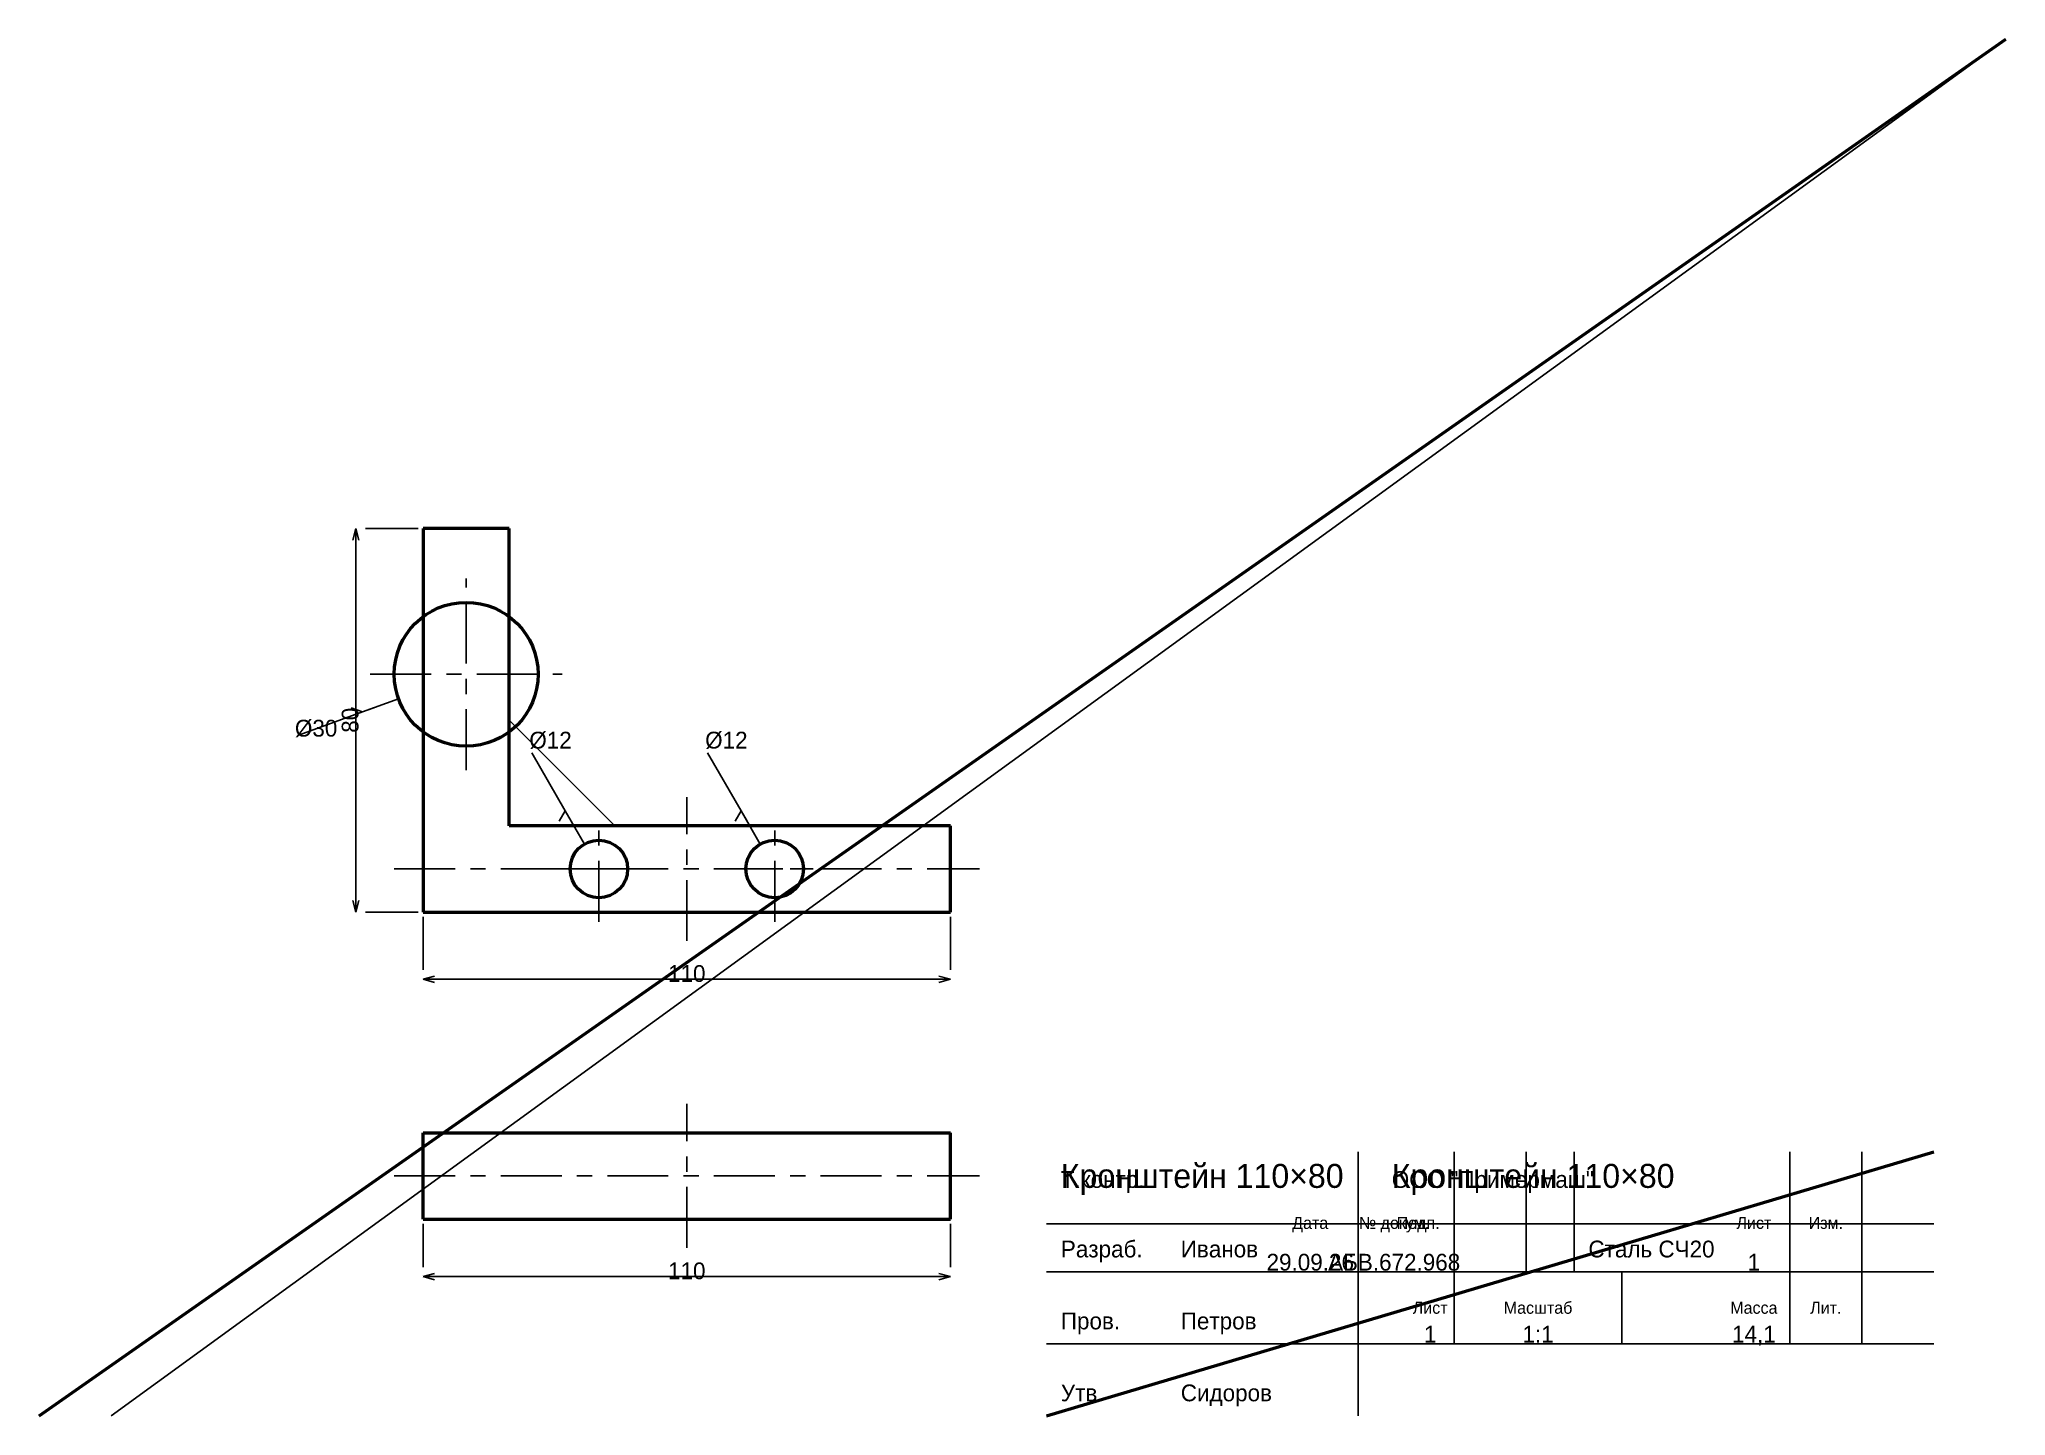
# Model space of a CAD drawing. Header units: millimetres. Extents: x 5 to 415, y 5 to 292.
import ezdxf
from ezdxf.enums import TextEntityAlignment as Align

# ---------------------------------------------------------------- set-up
doc = ezdxf.new("R2010")
doc.units = ezdxf.units.MM
doc.linetypes.add('CENTER', pattern=[22.225, 12.7, -3.175, 3.175, -3.175])
doc.linetypes.add('DASHED', pattern=[9, 6, -3])
for name, color, linetype, lineweight in [('AXIS', 7, 'CENTER', 25), ('DIMS', 7, 'CONTINUOUS', 25), ('MAIN', 7, 'CONTINUOUS', 50), ('TEXT', 7, 'CONTINUOUS', 25), ('THIN', 7, 'CONTINUOUS', 25)]:
    doc.layers.add(name, color=color, linetype=linetype, lineweight=lineweight)

msp = doc.modelspace()

# ---------------------------------------------------------------- linework, layer by layer
at = {"layer": 'AXIS', "linetype": 'CENTER', "lineweight": 25}
for p, q in [((94, 139.6), (94, 179.6)), ((74, 159.6), (114, 159.6)), ((140, 104), (140, 134)), ((121.667, 108), (121.667, 130)), ((158.333, 108), (158.333, 130)), ((79, 119), (201, 119)), ((110.667, 119), (132.667, 119)), ((147.333, 119), (169.333, 119)), ((140, 40), (140, 70)), ((79, 55), (201, 55))]:
    msp.add_line(p, q, dxfattribs=at)
at = {"layer": 'DIMS', "linetype": 'CONTINUOUS', "lineweight": 25}
for p, q in [((71, 190), (70.353, 187.585)), ((71, 110), (71, 190)), ((71, 190), (71.647, 187.585)), ((84, 190), (73, 190)), ((72.387, 151.734), (59.231, 146.945)), ((72.387, 151.734), (70.038, 152.589)), ((79.905, 154.47), (72.387, 151.734)), ((72.387, 151.734), (74.736, 152.589)), ((114.667, 131.124), (107.667, 143.249)), ((151.333, 131.124), (144.333, 143.249)), ((114.667, 131.124), (113.417, 128.959)), ((118.667, 124.196), (114.667, 131.124)), ((114.667, 131.124), (115.917, 128.959)), ((151.333, 131.124), (150.083, 128.959)), ((155.333, 124.196), (151.333, 131.124)), ((151.333, 131.124), (152.583, 128.959)), ((71, 110), (70.353, 112.415)), ((71, 110), (71.647, 112.415)), ((84, 110), (73, 110)), ((85, 109), (85, 98)), ((195, 109), (195, 98)), ((85, 96), (87.415, 96.647)), ((85, 96), (195, 96)), ((85, 96), (87.415, 95.353)), ((195, 96), (192.585, 96.647)), ((195, 96), (192.585, 95.353)), ((85, 45), (85, 36)), ((195, 45), (195, 36)), ((85, 34), (87.415, 34.647)), ((85, 34), (195, 34)), ((85, 34), (87.415, 33.353)), ((195, 34), (192.585, 34.647)), ((195, 34), (192.585, 33.353))]:
    msp.add_line(p, q, dxfattribs=at)
at = {"layer": 'MAIN', "linetype": 'CONTINUOUS', "lineweight": 50}
for p, q in [((5, 5), (415, 292)), ((103, 190), (85, 190)), ((85, 190), (85, 110)), ((103, 128), (103, 190)), ((195, 128), (103, 128)), ((195, 110), (195, 128)), ((85, 110), (195, 110)), ((85, 64), (195, 64)), ((85, 46), (85, 64)), ((195, 46), (195, 64)), ((215, 5), (400, 60)), ((85, 46), (195, 46))]:
    msp.add_line(p, q, dxfattribs=at)
for centre, radius in [((94, 159.6), 15), ((121.667, 119), 6), ((158.333, 119), 6)]:
    msp.add_circle(centre, radius, dxfattribs=at)
at = {"layer": 'THIN', "linetype": 'CONTINUOUS', "lineweight": 25}
for p, q in [((20, 5), (415, 292)), ((125, 128), (103, 150)), ((103, 128), (125, 128)), ((280, 5), (280, 60)), ((300, 35), (300, 60)), ((315, 35), (315, 60)), ((325, 35), (325, 60)), ((370, 35), (370, 60)), ((385, 35), (385, 60)), ((215, 45), (400, 45)), ((215, 35), (400, 35)), ((300, 20), (300, 35)), ((335, 20), (335, 35)), ((370, 20), (370, 35)), ((385, 20), (385, 35)), ((215, 20), (400, 20))]:
    msp.add_line(p, q, dxfattribs=at)
at = {"layer": 'THIN', "linetype": 'DASHED', "lineweight": 25}
for p, q in [((115.667, 64), (127.667, 64)), ((152.333, 64), (164.333, 64))]:
    msp.add_line(p, q, dxfattribs=at)

# ---------------------------------------------------------------- texts
at = {"layer": 'DIMS', "linetype": 'CONTINUOUS', "lineweight": 25}
msp.add_text('80', height=3.5, rotation=90, dxfattribs=at).set_placement((69.8, 150), align=Align.MIDDLE_CENTER)
for s, p in [('%%c30', (58.292, 146.603)), ('%%c12', (107.167, 144.115)), ('%%c12', (143.833, 144.115))]:
    msp.add_text(s, height=3.5, dxfattribs=at).set_placement(p)
for p in [(140, 97.2), (140, 35.2)]:
    msp.add_text('110', height=3.5, dxfattribs=at).set_placement(p, align=Align.MIDDLE_CENTER)
at = {"layer": 'TEXT', "linetype": 'CONTINUOUS', "lineweight": 25}
for s, height, p in [('Кронштейн 110×80', 5, (218, 52.5)), ('Кронштейн 110×80', 5, (287, 52.5)), ('Т.контр.', 3.5, (218, 52.5)), ('ООО "Примермаш"', 3.5, (287, 52.5)), ('Разраб.', 3.5, (218, 38)), ('Иванов', 3.5, (243, 38)), ('Сталь СЧ20', 3.5, (328, 38)), ('Пров.', 3.5, (218, 23)), ('Петров', 3.5, (243, 23)), ('Утв.', 3.5, (218, 8)), ('Сидоров', 3.5, (243, 8))]:
    msp.add_text(s, height=height, dxfattribs=at).set_placement(p)
for s, height, p in [('Дата', 2.5, (270, 45.2)), ('№ докум.', 2.5, (287.5, 45.2)), ('Подп.', 2.5, (292.5, 45.2)), ('Лист', 2.5, (362.5, 45.2)), ('Изм.', 2.5, (377.5, 45.2)), ('29.09.26', 3.5, (270, 37)), ('АБВ.672.968', 3.5, (287.5, 37)), ('1', 3.5, (362.5, 37)), ('Лист', 2.5, (295, 27.5)), ('Масштаб', 2.5, (317.5, 27.5)), ('Масса', 2.5, (362.5, 27.5)), ('Лит.', 2.5, (377.5, 27.5)), ('1', 3.5, (295, 22)), ('1:1', 3.5, (317.5, 22)), ('14,1', 3.5, (362.5, 22))]:
    msp.add_text(s, height=height, dxfattribs=at).set_placement(p, align=Align.MIDDLE_CENTER)

doc.saveas('drawing.dxf')
